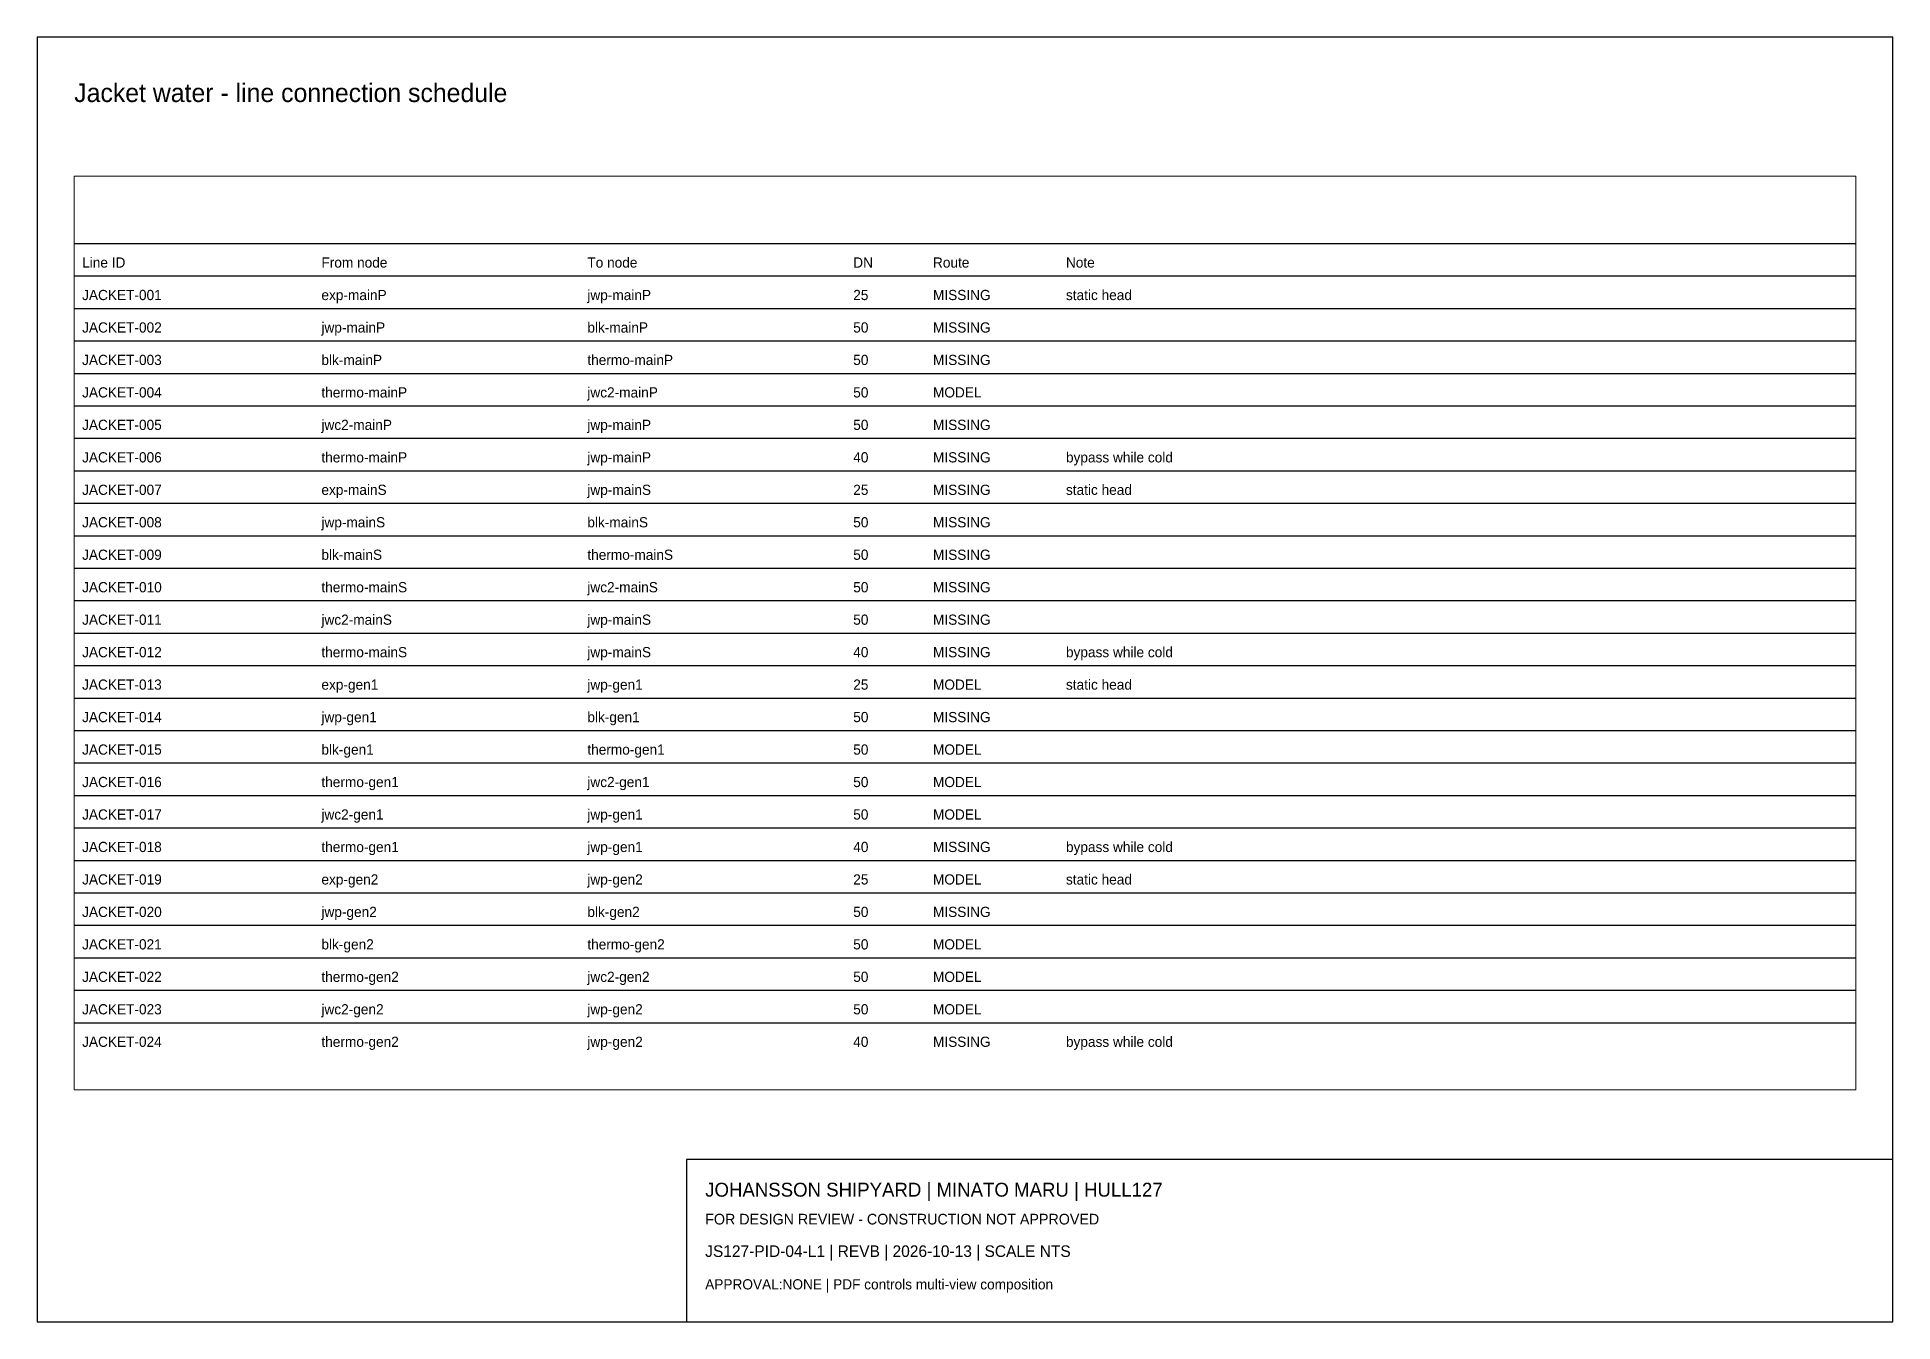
# Paper-space layout 'Layout1' of a CAD drawing. Header units: millimetres. Extents: x 10 to 410, y 10 to 287.
# The model-space entities are those that its viewports show. They can reach past a viewport. Long polylines and large blocks are cut down to what shows.
import ezdxf

# ---------------------------------------------------------------- set-up
doc = ezdxf.new("R2010")
doc.units = ezdxf.units.MM
doc.layers.add('ANNOTATION', color=7, linetype='Continuous')
doc.layers.add('GEOMETRY', color=7, linetype='Continuous')

msp = doc.modelspace()

# ---------------------------------------------------------------- linework, layer by layer
at = {"layer": 'GEOMETRY'}
for p, q in [((18, 249), (402, 249)), ((18, 242), (402, 242)), ((18, 235), (402, 235)), ((18, 228), (402, 228)), ((18, 221), (402, 221)), ((18, 214), (402, 214)), ((18, 207), (402, 207)), ((18, 200), (402, 200)), ((18, 193), (402, 193)), ((18, 186), (402, 186)), ((18, 179), (402, 179)), ((18, 172), (402, 172)), ((18, 165), (402, 165)), ((18, 158), (402, 158)), ((18, 151), (402, 151)), ((18, 144), (402, 144)), ((18, 137), (402, 137)), ((18, 130), (402, 130)), ((18, 123), (402, 123)), ((18, 116), (402, 116)), ((18, 109), (402, 109)), ((18, 102), (402, 102)), ((18, 95), (402, 95)), ((18, 88), (402, 88)), ((18, 81), (402, 81))]:
    msp.add_line(p, q, dxfattribs=at)

# ---------------------------------------------------------------- texts
at = {"layer": 'ANNOTATION'}
for s, p in [('Line ID', (19.7, 243.8)), ('From node', (71.28, 243.8)), ('To node', (128.6, 243.8)), ('DN', (185.91, 243.8)), ('Route', (203.1, 243.8)), ('Note', (231.76, 243.8)), ('JACKET-001', (19.7, 236.8)), ('exp-mainP', (71.28, 236.8)), ('jwp-mainP', (128.6, 236.8)), ('25', (185.91, 236.8)), ('MISSING', (203.1, 236.8)), ('static head', (231.76, 236.8)), ('JACKET-002', (19.7, 229.8)), ('jwp-mainP', (71.28, 229.8)), ('blk-mainP', (128.6, 229.8)), ('50', (185.91, 229.8)), ('MISSING', (203.1, 229.8)), ('JACKET-003', (19.7, 222.8)), ('blk-mainP', (71.28, 222.8)), ('thermo-mainP', (128.6, 222.8)), ('50', (185.91, 222.8)), ('MISSING', (203.1, 222.8)), ('JACKET-004', (19.7, 215.8)), ('thermo-mainP', (71.28, 215.8)), ('jwc2-mainP', (128.6, 215.8)), ('50', (185.91, 215.8)), ('MODEL', (203.1, 215.8)), ('JACKET-005', (19.7, 208.8)), ('jwc2-mainP', (71.28, 208.8)), ('jwp-mainP', (128.6, 208.8)), ('50', (185.91, 208.8)), ('MISSING', (203.1, 208.8)), ('JACKET-006', (19.7, 201.8)), ('thermo-mainP', (71.28, 201.8)), ('jwp-mainP', (128.6, 201.8)), ('40', (185.91, 201.8)), ('MISSING', (203.1, 201.8)), ('bypass while cold', (231.76, 201.8)), ('JACKET-007', (19.7, 194.8)), ('exp-mainS', (71.28, 194.8)), ('jwp-mainS', (128.6, 194.8)), ('25', (185.91, 194.8)), ('MISSING', (203.1, 194.8)), ('static head', (231.76, 194.8)), ('JACKET-008', (19.7, 187.8)), ('jwp-mainS', (71.28, 187.8)), ('blk-mainS', (128.6, 187.8)), ('50', (185.91, 187.8)), ('MISSING', (203.1, 187.8)), ('JACKET-009', (19.7, 180.8)), ('blk-mainS', (71.28, 180.8)), ('thermo-mainS', (128.6, 180.8)), ('50', (185.91, 180.8)), ('MISSING', (203.1, 180.8)), ('JACKET-010', (19.7, 173.8)), ('thermo-mainS', (71.28, 173.8)), ('jwc2-mainS', (128.6, 173.8)), ('50', (185.91, 173.8)), ('MISSING', (203.1, 173.8)), ('JACKET-011', (19.7, 166.8)), ('jwc2-mainS', (71.28, 166.8)), ('jwp-mainS', (128.6, 166.8)), ('50', (185.91, 166.8)), ('MISSING', (203.1, 166.8)), ('JACKET-012', (19.7, 159.8)), ('thermo-mainS', (71.28, 159.8)), ('jwp-mainS', (128.6, 159.8)), ('40', (185.91, 159.8)), ('MISSING', (203.1, 159.8)), ('bypass while cold', (231.76, 159.8)), ('JACKET-013', (19.7, 152.8)), ('exp-gen1', (71.28, 152.8)), ('jwp-gen1', (128.6, 152.8)), ('25', (185.91, 152.8)), ('MODEL', (203.1, 152.8)), ('static head', (231.76, 152.8)), ('JACKET-014', (19.7, 145.8)), ('jwp-gen1', (71.28, 145.8)), ('blk-gen1', (128.6, 145.8)), ('50', (185.91, 145.8)), ('MISSING', (203.1, 145.8)), ('JACKET-015', (19.7, 138.8)), ('blk-gen1', (71.28, 138.8)), ('thermo-gen1', (128.6, 138.8)), ('50', (185.91, 138.8)), ('MODEL', (203.1, 138.8)), ('JACKET-016', (19.7, 131.8)), ('thermo-gen1', (71.28, 131.8)), ('jwc2-gen1', (128.6, 131.8)), ('50', (185.91, 131.8)), ('MODEL', (203.1, 131.8)), ('JACKET-017', (19.7, 124.8)), ('jwc2-gen1', (71.28, 124.8)), ('jwp-gen1', (128.6, 124.8)), ('50', (185.91, 124.8)), ('MODEL', (203.1, 124.8)), ('JACKET-018', (19.7, 117.8)), ('thermo-gen1', (71.28, 117.8)), ('jwp-gen1', (128.6, 117.8)), ('40', (185.91, 117.8)), ('MISSING', (203.1, 117.8)), ('bypass while cold', (231.76, 117.8)), ('JACKET-019', (19.7, 110.8)), ('exp-gen2', (71.28, 110.8)), ('jwp-gen2', (128.6, 110.8)), ('25', (185.91, 110.8)), ('MODEL', (203.1, 110.8)), ('static head', (231.76, 110.8)), ('JACKET-020', (19.7, 103.8)), ('jwp-gen2', (71.28, 103.8)), ('blk-gen2', (128.6, 103.8)), ('50', (185.91, 103.8)), ('MISSING', (203.1, 103.8)), ('JACKET-021', (19.7, 96.8)), ('blk-gen2', (71.28, 96.8)), ('thermo-gen2', (128.6, 96.8)), ('50', (185.91, 96.8)), ('MODEL', (203.1, 96.8)), ('JACKET-022', (19.7, 89.8)), ('thermo-gen2', (71.28, 89.8)), ('jwc2-gen2', (128.6, 89.8)), ('50', (185.91, 89.8)), ('MODEL', (203.1, 89.8)), ('JACKET-023', (19.7, 82.8)), ('jwc2-gen2', (71.28, 82.8)), ('jwp-gen2', (128.6, 82.8)), ('50', (185.91, 82.8)), ('MODEL', (203.1, 82.8)), ('JACKET-024', (19.7, 75.8)), ('thermo-gen2', (71.28, 75.8)), ('jwp-gen2', (128.6, 75.8)), ('40', (185.91, 75.8)), ('MISSING', (203.1, 75.8)), ('bypass while cold', (231.76, 75.8))]:
    msp.add_text(s, height=2.2, dxfattribs=at).set_placement(p)

psp = doc.layouts.get("Layout1")

# ---------------------------------------------------------------- linework, layer by layer
for points in [[(10, 10), (410, 10), (410, 287), (10, 287)], [(150, 10), (410, 10), (410, 45), (150, 45)]]:
    psp.add_lwpolyline(points, close=True)

# ---------------------------------------------------------------- texts
for s, height, p in [('Jacket water - line connection schedule', 4, (18, 273)), ('JOHANSSON SHIPYARD | MINATO MARU | HULL127', 3, (154, 37)), ('FOR DESIGN REVIEW - CONSTRUCTION NOT APPROVED', 2.3, (154, 31)), ('JS127-PID-04-L1 | REVB | 2026-10-13 | SCALE NTS', 2.5, (154, 24)), ('APPROVAL:NONE | PDF controls multi-view composition', 2.2, (154, 17))]:
    psp.add_text(s, height=height).set_placement(p)

# ---------------------------------------------------------------- viewports
at = {"layer": 'VIEWPORTS'}
psp.add_viewport(center=(210, 158.5), size=(384, 197), view_center_point=(210, 165), view_height=197, dxfattribs=at)

doc.saveas('drawing.dxf')
